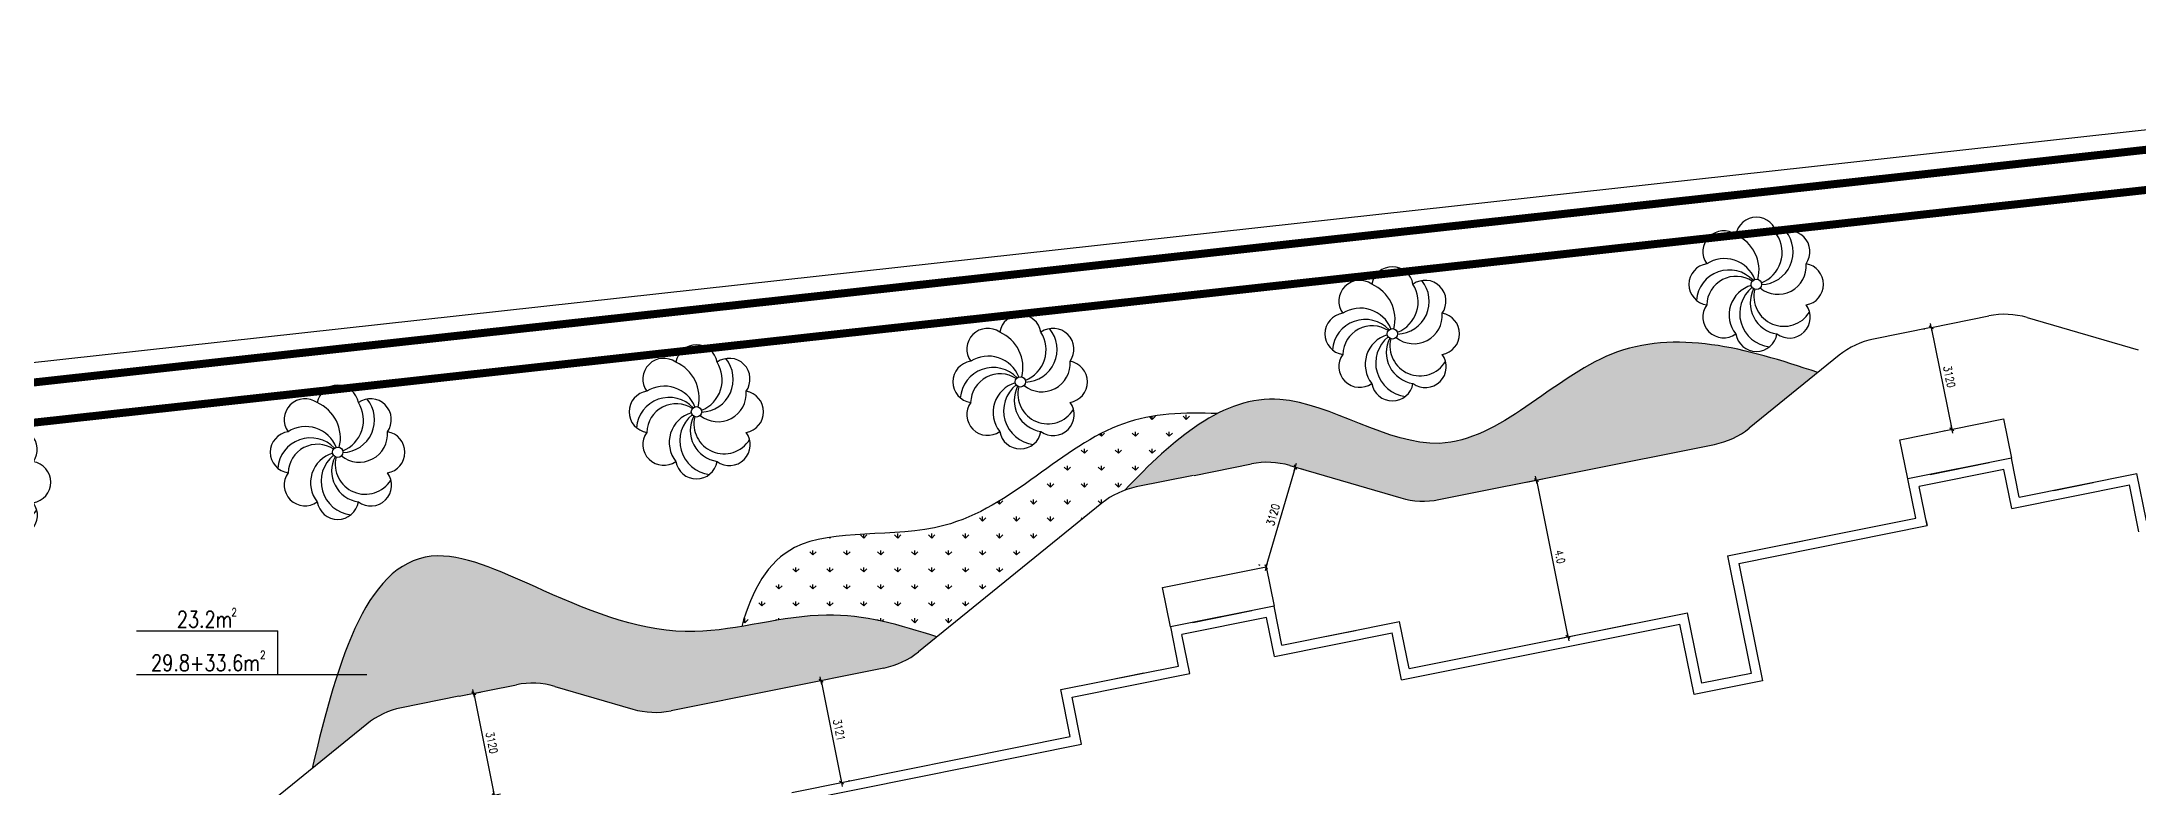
# Model space of a CAD drawing. Extents: x 1035948 to 1665131, y -158296 to 142149.
# Drawn here: x 1431022 to 1493900, y 83065 to 105440 of the extents above; entities that cross this region are included whole.
import ezdxf

# ---------------------------------------------------------------- set-up
doc = ezdxf.new("R2010")
doc.units = 0
doc.header["$LTSCALE"] = 200
doc.header["$MEASUREMENT"] = 0
doc.layers.get('0').update_dxf_attribs({"linetype": 'CONTINUOUS'})
doc.layers.get('DEFPOINTS').update_dxf_attribs({"linetype": 'CONTINUOUS'})
for name, color, linetype in [('DL', 21, 'CONTINUOUS'), ('GHJZ', 7, 'CONTINUOUS'), ('LMLK', 123, 'CONTINUOUS'), ('PUB_TEXT', 7, 'CONTINUOUS'), ('WLL1', 7, 'CONTINUOUS'), ('杨柳', 7, 'CONTINUOUS'), ('矮杆美人蕉', 7, 'CONTINUOUS'), ('蜀桧柏', 7, 'CONTINUOUS')]:
    doc.layers.add(name, color=color, linetype=linetype)
doc.styles.add('_HZTXT', font='txt.shx', dxfattribs={"width": 0.8, "bigfont": 'hztxt.shx'})
doc.styles.add('DIM_FONT', font='SIMPLEX.shx', dxfattribs={"width": 0.8})
doc.dimstyles.new('DIMN80', dxfattribs={"dimscale": 0.8, "dimtxt": 300, "dimasz": 1, "dimexe": 250, "dimexo": 300, "dimgap": 150, "dimtad": 1, "dimdec": 0, "dimzin": 0, "dimdsep": 46, "dimtxsty": 'DIM_FONT', "dimblk": '_DIMX', "dimcen": 0.09, "dimclrt": 7, "dimadec": 0, "dimazin": 0, "dimtfac": 1, "dimtdec": 0, "dimtix": 1, "dimtmove": 2, "dimatfit": 3, "dimldrblk": '_DIMX', "dimfxl": 0, "dimtolj": 1, "dimtzin": 0, "dimarcsym": 0})
pattern_1 = [(0, (596285.81, -45900.56), (144, 144), [72, -216]), (90, (596321.81, -45936.56), (-144, 144), [72, -216])]

# ---------------------------------------------------------------- blocks, each defined once
blk = doc.blocks.new('ZW17')
at = {"layer": '杨柳', "color": 3}
blk.add_circle((26, 180, 4500), 170, dxfattribs=at)
for centre, radius, start, end in [((26, 1692, 4500), 681, 9.39888, 170.60112), ((-1042, 1249, 4500), 681, 54.39888, 215.60112), ((-1157, 641, 4500), 1269, 346.39962, 66.26753), ((-200, 1225, 4500), 1068, 291.34287, 32.76914), ((161, 1239, 4500), 1067, 271.8748, 39.71939), ((1095, 1249, 4500), 681, 324.39888, 125.60112), ((-1498, 180, 4500), 679, 98.32639, 261.67361), ((-1019, -49, 4500), 1070, 21.45744, 122.64031), ((730, 777, 4500), 922, 230.84379, 4.71769), ((1537, 180, 4500), 681, 279.39888, 80.60112), ((-863, -425, 4500), 1075, 43.3144, 175.47588), ((-634, -520, 4500), 963, 56.80975, 178.30623), ((141, -818, 4500), 1005, 106.25782, 218.43461), ((581, -771, 4500), 1101, 129.10675, 263.13321), ((849, -429, 4500), 1024, 153.00202, 261.50288), ((925, -211, 4500), 981, 166.42366, 328.38321), ((-1042, -888, 4500), 681, 144.39888, 305.60112), ((1104, -897, 4500), 679, 233.32639, 36.67361), ((26, -1331, 4500), 681, 189.39888, 350.60112)]:
    blk.add_arc(centre, radius, start, end, dxfattribs=at)
blk = doc.blocks.new('_DIMX')
blk.add_line((-150, 0), (150, 0))
at = {"const_width": 50}
blk.add_lwpolyline([(-70, -70), (70, 70)], dxfattribs=at)
blk = doc.blocks.new('*D575')
at = {"layer": 'DEFPOINTS', "color": 0}
for p in [(1475320, 92177), (1476265, 87472), (1476797, 87579)]:
    blk.add_point(p, dxfattribs=at)
at = {"layer": 'WLL1', "color": 0, "lineweight": -2}
for p, q in [((1475555, 92224), (1476048, 92323)), ((1475852, 92283), (1476797, 87580)), ((1476501, 87519), (1476993, 87618))]:
    blk.add_line(p, q, dxfattribs=at)
at = {"layer": 'WLL1', "color": 0, "lineweight": -2, "xscale": 0.8, "yscale": 0.8, "zscale": 0.8}
for p, rotation in [((1475852, 92284), 101.3581021533788), ((1476797, 87579), 281.3581021533788)]:
    blk.add_blockref('_DIMX', p, dxfattribs=dict(at, rotation=rotation))
at = {"layer": 'WLL1', "color": 7, "insert": (1476560, 89979), "char_height": 240, "attachment_point": 5, "rotation": 281.3581, "style": 'DIM_FONT'}
blk.add_mtext('\\A1;4.0', dxfattribs=at)
blk = doc.blocks.new('*D576')
at = {"layer": 'DEFPOINTS', "color": 0}
for p in [(1468622, 92672), (1468622, 92672), (1467745, 89677)]:
    blk.add_point(p, dxfattribs=at)
at = {"layer": 'WLL1', "color": 0, "lineweight": -2}
for p, q in [((1467746, 89678), (1468621, 92671)), ((1468852, 92604), (1468814, 92615)), ((1467515, 89745), (1467554, 89733))]:
    blk.add_line(p, q, dxfattribs=at)
at = {"layer": 'WLL1', "color": 0, "lineweight": -2, "xscale": 0.8, "yscale": 0.8, "zscale": 0.8}
for p, rotation in [((1468622, 92672), 73.69111400556899), ((1467745, 89677), 253.691114005569)]:
    blk.add_blockref('_DIMX', p, dxfattribs=dict(at, rotation=rotation))
at = {"layer": 'WLL1', "color": 7, "insert": (1467953, 91242), "char_height": 240, "attachment_point": 5, "rotation": 73.69111, "style": 'DIM_FONT'}
blk.add_mtext('\\A1;3120', dxfattribs=at)
blk = doc.blocks.new('*D585')
at = {"layer": 'DEFPOINTS', "color": 0}
for p in [(1454392, 86261), (1455007, 83202), (1455007, 83202)]:
    blk.add_point(p, dxfattribs=at)
at = {"layer": 'WLL1', "color": 0, "lineweight": -2}
for p, q in [((1454392, 86260), (1455006, 83202)), ((1454627, 86308), (1454588, 86300)), ((1455242, 83249), (1455203, 83241))]:
    blk.add_line(p, q, dxfattribs=at)
at = {"layer": 'WLL1', "color": 0, "lineweight": -2, "xscale": 0.8, "yscale": 0.8, "zscale": 0.8}
for p, rotation in [((1454392, 86261), 101.3581021533808), ((1455007, 83202), 281.3581021533808)]:
    blk.add_blockref('_DIMX', p, dxfattribs=dict(at, rotation=rotation))
at = {"layer": 'WLL1', "color": 7, "insert": (1454935, 84779), "char_height": 240, "attachment_point": 5, "rotation": 281.3581, "style": 'DIM_FONT'}
blk.add_mtext('\\A1;3121', dxfattribs=at)
blk = doc.blocks.new('*D586')
at = {"layer": 'DEFPOINTS', "color": 0}
for p in [(1443539, 85794), (1444147, 82734), (1444585, 82821)]:
    blk.add_point(p, dxfattribs=at)
at = {"layer": 'WLL1', "color": 0, "lineweight": -2}
for p, q in [((1443774, 85841), (1444173, 85920)), ((1443977, 85880), (1444585, 82821)), ((1444382, 82780), (1444781, 82860))]:
    blk.add_line(p, q, dxfattribs=at)
at = {"layer": 'WLL1', "color": 0, "lineweight": -2, "xscale": 0.8, "yscale": 0.8, "zscale": 0.8}
for p, rotation in [((1443976, 85881), 101.2417944274761), ((1444585, 82821), 281.2417944274761)]:
    blk.add_blockref('_DIMX', p, dxfattribs=dict(at, rotation=rotation))
at = {"layer": 'WLL1', "color": 7, "insert": (1444516, 84398), "char_height": 240, "attachment_point": 5, "rotation": 281.24179, "style": 'DIM_FONT'}
blk.add_mtext('\\A1;3120', dxfattribs=at)
blk = doc.blocks.new('*D597')
at = {"layer": 'DEFPOINTS', "color": 0}
for p in [(1487702, 96868), (1488311, 93808), (1488317, 93809)]:
    blk.add_point(p, dxfattribs=at)
at = {"layer": 'WLL1', "color": 0, "lineweight": -2}
for p, q in [((1487696, 96866), (1488311, 93809)), ((1487467, 96821), (1487500, 96828)), ((1488082, 93762), (1488115, 93769))]:
    blk.add_line(p, q, dxfattribs=at)
at = {"layer": 'WLL1', "color": 0, "lineweight": -2, "xscale": 0.8, "yscale": 0.8, "zscale": 0.8}
for p, rotation in [((1487696, 96867), 101.3581021533783), ((1488311, 93808), 281.3581021533782)]:
    blk.add_blockref('_DIMX', p, dxfattribs=dict(at, rotation=rotation))
at = {"layer": 'WLL1', "color": 7, "insert": (1488239, 95385), "char_height": 240, "attachment_point": 5, "rotation": 281.3581, "style": 'DIM_FONT'}
blk.add_mtext('\\A1;3120', dxfattribs=at)

msp = doc.modelspace()

# ---------------------------------------------------------------- hatches: boundary and pattern name
at = {"layer": '矮杆美人蕉', "ltscale": 20}
h = msp.add_hatch(dxfattribs=at)
h.set_pattern_fill('GRASS', color=3, scale=720, style=0)
h.set_pattern_definition([(90, (596285.8, -45900.56), (-509.11688, 509.11688), [135, -883.23377]), (45, (596285.8, -45900.6), (-509.1169, 509.1169), [135, -585]), (135, (596285.8, -45900.6), (-509.1169, -509.1169), [135, -585])])
edge = h.paths.add_edge_path()
edge.add_spline(control_points=[(1466279.99405, 94278.55853), (1465293.19402, 94326.13116), (1462281.36747, 94182.8286), (1459073.56023, 90096.2398), (1453454.03298, 91063.82035), (1452316.92169, 88976.19313), (1452012.63723, 87889.22265)], knot_values=[1337.34824392, 1337.34824392, 1337.34824392, 1337.34824392, 3735.8801159038, 8898.6292958323, 12672.6422918578, 15346.2281408501, 15346.2281408501, 15346.2281408501, 15346.2281408501], degree=3, periodic=0)
edge.add_spline(control_points=[(1452012.63723, 87889.22265), (1452858.86008, 88031.12961), (1454846.93025, 88472.49597), (1456772.67771, 87936.22901), (1457866.4827, 87575.22021)], knot_values=[596.6316210859, 596.6316210859, 596.6316210859, 596.6316210859, 2725.6232512395, 5545.7581623701, 5545.7581623701, 5545.7581623701, 5545.7581623701], degree=3, periodic=0)
edge.add_line((1457866.4827, 87575.22021), (1462811.68144, 91587.1611))
edge.add_arc((1464323.7337, 89723.37518), 2400, 110.0121747609, 129.0517291414, ccw=False)
edge.add_spline(control_points=[(1463502.40616, 91978.463), (1464401.67248, 92923.57243), (1465313.42054, 93784.95304), (1466279.99405, 94278.55853)], knot_values=[16557.1068681286, 16557.1068681286, 16557.1068681286, 16557.1068681286, 19390.3425454602, 19390.3425454602, 19390.3425454602, 19390.3425454602], degree=3, periodic=0)
at = {"layer": '蜀桧柏', "ltscale": 20}
h = msp.add_hatch(dxfattribs=at)
h.set_pattern_fill('CROSS', color=60, scale=576, style=0)
h.set_pattern_definition(pattern_1)
edge = h.paths.add_edge_path()
edge.add_spline(control_points=[(1484290.43606, 95511.39086), (1482138.92465, 96241.78675), (1478033.67492, 97379.31747), (1473399.76395, 91842.17585), (1467795.37438, 96006.03479), (1464961.24231, 93511.66819), (1463502.40616, 91978.463)], knot_values=[600.6953445211, 600.6953445211, 600.6953445211, 600.6953445211, 5815.554409222, 10657.7328807055, 14794.1217007496, 19390.3425454602, 19390.3425454602, 19390.3425454602, 19390.3425454602], degree=3, periodic=0)
edge.add_arc((1464323.7337, 89723.37518), 2400, 101.3847409936, 110.0121747609, ccw=False)
edge.add_line((1463849.98266, 92076.15225), (1465570.4135, 92422.57517))
edge.add_line((1465570.4135, 92422.57517), (1465584.25389, 92425.3587))
edge.add_line((1465584.25389, 92425.3587), (1467304.84561, 92770.98169))
edge.add_arc((1467777.50271, 90417.98461), 2400, 73.6911140056, 101.3581021534, ccw=False)
edge.add_line((1468451.46006, 92721.41282), (1471781.7151, 91747.01742))
edge.add_arc((1472455.67244, 94050.44562), 2400, 253.6911140056, 281.3134775526)
edge.add_line((1472926.49678, 91697.08112), (1481196.92465, 93355.04876))
edge.add_arc((1480723.17361, 95707.82583), 2400, 281.3847409918, 309.0517291414)
edge.add_line((1482235.22587, 93844.03991), (1484290.43606, 95511.39086))
h = msp.add_hatch(dxfattribs=at)
h.set_pattern_fill('CROSS', color=60, scale=576, style=0)
h.set_pattern_definition(pattern_1)
edge = h.paths.add_edge_path()
edge.add_spline(control_points=[(1457866.4827, 87575.22021), (1456772.67771, 87936.22901), (1454383.5214, 88601.54241), (1450309.59399, 87225.39752), (1446582.53087, 88674.25495), (1441181.08186, 91299.83207), (1439905.24149, 86942.53752), (1439129.79045, 83628.20429)], knot_values=[596.6316210859, 596.6316210859, 596.6316210859, 596.6316210859, 3416.7665322165, 6736.7082043209, 10662.384918736, 13435.9079778314, 19798.2009333195, 19798.2009333195, 19798.2009333195, 19798.2009333195], degree=3, periodic=0)
edge.add_line((1439129.79045, 83628.20429), (1440765.95071, 84955.58841))
edge.add_arc((1442278.00297, 83091.80249), 2400, 101.3847409936, 129.0517291414, ccw=False)
edge.add_line((1441804.25193, 85444.57956), (1443524.68277, 85791.00248))
edge.add_line((1443524.68277, 85791.00248), (1443538.52316, 85793.78601))
edge.add_line((1443538.52316, 85793.78601), (1445259.11488, 86139.409))
edge.add_arc((1445731.77198, 83786.41192), 2400, 73.6911140056, 101.3581021534, ccw=False)
edge.add_line((1446405.72933, 86089.84012), (1448746.92307, 85404.833))
edge.add_arc((1449420.88041, 87708.26121), 2400, 253.6911140056, 281.3847409936)
edge.add_line((1449894.63146, 85355.48413), (1456279.55782, 86641.14165))
edge.add_arc((1455805.80677, 88993.91872), 2400, 281.3847409936, 309.0517291414)
edge.add_line((1457317.85904, 87130.1328), (1457866.4827, 87575.22021))

# ---------------------------------------------------------------- linework, layer by layer
for p, q in [((1433855.08856, 87752.64418, 27056.10778), (1438097.52905, 87752.64418, 27056.10778)), ((1438097.52905, 86444.00421, 27056.10778), (1438097.52905, 87752.64418, 27056.10778)), ((1433855.08856, 86444.00421, 27056.10778), (1438097.52905, 86444.00421, 27056.10778)), ((1438097.52905, 86444.00421, 27056.10778), (1440763.18226, 86444.00421, 27056.10778))]:
    msp.add_line(p, q)
for points, knots in [([(1484290.43606, 95511.39086, -27056.10778), (1482138.92465, 96241.78675, -27056.10778), (1478033.67492, 97379.31747, -27056.10778), (1473399.76395, 91842.17585, -27056.10778), (1467795.37438, 96006.03479, -27056.10778), (1464961.24231, 93511.66819, -27056.10778), (1463502.40616, 91978.463, -27056.10778)], [600.6953445211, 600.6953445211, 600.6953445211, 600.6953445211, 5815.554409222, 10657.7328807055, 14794.1217007496, 19390.3425454602, 19390.3425454602, 19390.3425454602, 19390.3425454602]), ([(1466279.99405, 94278.55853, -27056.10778), (1465293.19402, 94326.13116, -27056.10778), (1462281.36747, 94182.8286, -27056.10778), (1459073.56023, 90096.2398, -27056.10778), (1453454.03298, 91063.82035, -27056.10778), (1452316.92169, 88976.19313, -27056.10778), (1452012.63723, 87889.22265, -27056.10778)], [1337.34824392, 1337.34824392, 1337.34824392, 1337.34824392, 3735.8801159038, 8898.6292958323, 12672.6422918578, 15346.2281408501, 15346.2281408501, 15346.2281408501, 15346.2281408501]), ([(1457866.4827, 87575.22021, -27056.10778), (1456772.67771, 87936.22901, -27056.10778), (1454383.5214, 88601.54241, -27056.10778), (1450309.59399, 87225.39752, -27056.10778), (1446582.53087, 88674.25495, -27056.10778), (1441181.08186, 91299.83207, -27056.10778), (1439905.24149, 86942.53752, -27056.10778), (1439129.79045, 83628.20429, -27056.10778)], [596.6316210859, 596.6316210859, 596.6316210859, 596.6316210859, 3416.7665322165, 6736.7082043209, 10662.384918736, 13435.9079778314, 19798.2009333195, 19798.2009333195, 19798.2009333195, 19798.2009333195])]:
    msp.add_open_spline(points, degree=3, knots=knots)
at = {"layer": 'DL'}
for p, q in [((1487688.58606, 96865.55193), (1485968.15522, 96519.12901)), ((1487702.42645, 96868.33546), (1489423.01817, 97213.95845)), ((1490569.63262, 97164.38957), (1493899.88766, 96189.99417)), ((1484929.854, 96030.13786), (1482235.22587, 93844.03991)), ((1472928.32955, 91697.44854), (1481196.92465, 93355.04876)), ((1465584.25389, 92425.3587), (1467304.84561, 92770.98169)), ((1468451.46006, 92721.41282), (1471781.7151, 91747.01742)), ((1465570.4135, 92422.57517), (1463849.98266, 92076.15225)), ((1462811.68144, 91587.1611), (1457317.85904, 87130.1328)), ((1456279.55782, 86641.14165), (1449894.63146, 85355.48413)), ((1443524.68277, 85791.00248), (1441804.25193, 85444.57956)), ((1443538.52316, 85793.78601), (1445259.11488, 86139.409)), ((1446405.72933, 86089.84012), (1448746.92307, 85404.833)), ((1440765.95071, 84955.58841), (1435269.5632, 80496.47909))]:
    msp.add_line(p, q, dxfattribs=at)
for centre, start, end in [((1489895.67528, 94860.96137), 73.6911140099, 101.358102156), ((1486441.90627, 94166.35194), 101.3847409948, 129.0517291384), ((1480723.17361, 95707.82583), 281.3847409948, 309.0517291384), ((1480723.17361, 95707.82583), 281.3847409948, 309.0517291384), ((1467777.50271, 90417.98461), 73.6911140099, 101.358102156), ((1464323.7337, 89723.37518), 101.3847409948, 129.0517291384), ((1472455.67244, 94050.44562), 253.6911140099, 281.358102156), ((1472455.67244, 94050.44562), 253.6911140099, 281.358102156), ((1455805.80677, 88993.91872), 281.3847409948, 309.0517291384), ((1445731.77198, 83786.41192), 73.6911140099, 101.358102156), ((1442278.00297, 83091.80249), 101.3847409948, 129.0517291384), ((1449420.88041, 87708.26121), 253.6911140099, 281.3847409948)]:
    msp.add_arc(centre, 2400, start, end, dxfattribs=at)
at = {"layer": 'GHJZ'}
for points in [[(1479379.67134, 101176.74825), (1518050.90889, 105440.18603)], [(1386711.24373, 92323.71825), (1416119.02623, 94202.37035), (1479379.67134, 101176.74825)]]:
    msp.add_lwpolyline(points, dxfattribs=at)
at = {"layer": 'GHJZ', "const_width": 240}
for points in [[(1479702.89801, 100608.74804), (1518050.90889, 104836.55064)], [(1480349.35136, 99472.74763), (1518050.90889, 103629.27985)], [(1386750.48882, 91725.00228), (1416171.05491, 93604.47103), (1479702.89801, 100608.74804)], [(1386828.979, 90527.57034), (1416275.11228, 92408.6724), (1480349.35136, 99472.74763)]]:
    msp.add_lwpolyline(points, dxfattribs=at)
at = {"layer": 'LMLK'}
for p, q in [((1490099.97789, 92943.64708), (1486994.02174, 92319.73971)), ((1489874.33709, 92604.56858), (1487333.10024, 92094.09891)), ((1487664.62591, 92454.44698), (1489429.37372, 92808.93981)), ((1490110.66564, 91428.07004), (1489874.33709, 92604.56858)), ((1490336.30644, 91767.14854), (1490099.97789, 92943.64708)), ((1490336.30644, 91767.14854), (1493865.80206, 92476.13419)), ((1494149.39632, 91064.33595), (1493865.80206, 92476.13419)), ((1487230.35029, 91143.24117), (1486994.02174, 92319.73971)), ((1487569.42879, 90917.60037), (1487333.10024, 92094.09891)), ((1490110.66564, 91428.07004), (1493640.16126, 92137.05569)), ((1491371.62515, 91975.11767), (1492548.12369, 92211.44622)), ((1493923.75552, 90725.25744), (1493640.16126, 92137.05569)), ((1481583.1573, 90008.86412), (1487230.35029, 91143.24117)), ((1481922.2358, 89783.22333), (1487569.42879, 90917.60037)), ((1487541.06937, 91058.78019), (1487569.42879, 90917.60037)), ((1481583.1573, 90008.86412), (1482292.14295, 86479.3685)), ((1482783.18581, 90249.91925), (1483842.03449, 90462.61494)), ((1464639.52063, 89053.26149), (1467745.47677, 89677.16887)), ((1467745.47677, 89677.16887), (1467981.80532, 88500.67033)), ((1481639.99431, 89725.91622), (1481640.4644, 89726.62264)), ((1481922.2358, 89783.22333), (1482631.22145, 86253.7277)), ((1481922.35396, 89782.63508), (1481922.82405, 89783.34149)), ((1481922.82405, 89783.34149), (1481922.35396, 89782.63508)), ((1464875.84918, 87876.76295), (1464639.52063, 89053.26149)), ((1467981.80532, 88500.67033), (1464873.09118, 87876.20894)), ((1467756.16453, 88161.59182), (1465214.92768, 87651.12215)), ((1465546.45334, 88011.47023), (1467311.20116, 88365.96305)), ((1467992.49308, 86985.09328), (1467756.16453, 88161.59182)), ((1468218.13387, 87324.17179), (1467981.80532, 88500.67033)), ((1468218.13387, 87324.17179), (1471747.6295, 88033.15744)), ((1472031.22376, 86621.35919), (1471747.6295, 88033.15744)), ((1472031.22376, 86621.35919), (1480384.3634, 88299.2919)), ((1480809.75479, 86181.59453), (1480384.3634, 88299.2919)), ((1464873.09118, 87876.20894), (1465109.41973, 86699.7104)), ((1465451.25623, 86474.62361), (1465214.92768, 87651.12215)), ((1467992.49308, 86985.09328), (1471521.9887, 87694.07894)), ((1469253.45259, 87532.14091), (1470429.95113, 87768.46946)), ((1471805.58296, 86282.28069), (1471521.9887, 87694.07894)), ((1471805.58296, 86282.28069), (1480158.7226, 87960.2134)), ((1477537.23693, 87727.37681), (1478713.73547, 87963.70536)), ((1480584.11399, 85842.51603), (1480158.7226, 87960.2134)), ((1461582.68211, 85991.27876), (1465112.17773, 86700.26441)), ((1461921.76061, 85765.63796), (1465451.25623, 86474.62361)), ((1462900.36047, 86255.96674), (1464076.85901, 86492.29529)), ((1482631.22145, 86253.7277), (1480584.11399, 85842.51603)), ((1482292.14295, 86479.3685), (1480809.75479, 86181.59453)), ((1461866.27637, 84579.48051), (1461582.68211, 85991.27876)), ((1462205.35487, 84353.83971), (1461921.76061, 85765.63796)), ((1453513.13673, 82901.5478), (1461866.27637, 84579.48051)), ((1453852.21523, 82675.907), (1462205.35487, 84353.83971))]:
    msp.add_line(p, q, dxfattribs=at)
msp.add_lwpolyline([(1486994.02174, 92319.73971), (1486757.69319, 93496.23825), (1489863.64934, 94120.14562), (1490099.97789, 92943.64708)], dxfattribs=at)
at = {"layer": 'PUB_TEXT'}
msp.add_line((1433855.08856, 86444.00421, 27056.10778), (1438119.61552, 86444.00421, 27056.10778), dxfattribs=at)

# ---------------------------------------------------------------- block references
at = {"layer": '杨柳', "ltscale": 20, "xscale": 0.9185399999842048, "yscale": 0.9185399999987567, "zscale": 0.9185399999999999}
for p in [(1482426.82824, 97994.67225, -31189.53778), (1471508.59788, 96508.51871, -4133.43), (1460347.69785, 95066.72585, -31189.53778), (1450632.11792, 94167.56941, -4133.43), (1439872.59906, 92952.29932, -31189.53778), (1429250.1151, 92053.14288, -4133.43)]:
    msp.add_blockref('ZW17', p, dxfattribs=at)

# ---------------------------------------------------------------- texts
at = {"layer": 'PUB_TEXT', "style": '_HZTXT', "width": 0.8}
for s, height, p in [('23.2m ', 486, (1435067.13008, 87860.57473, 27056.10778)), ('2', 243, (1436704.87801, 88192.50237, 27056.10778)), ('29.8+33.6m ', 486, (1434296.83845, 86551.93477, 27056.10778)), ('2', 243, (1437566.21432, 86915.93363, 27056.10778))]:
    msp.add_text(s, height=height, dxfattribs=at).set_placement(p)

# ---------------------------------------------------------------- dimensions: what is measured, and where the dimension line sits
at = {"layer": 'WLL1'}
for p1, p2, distance, picture, middle in [((1487702.42645, 96868.33546), (1488316.88069, 93809.43925), -6.33346, '*D597', (1488238.74385, 95384.90575)), ((1467745.47677, 89677.16887), (1468621.62132, 92671.62553), 0, '*D576', (1467953.20623, 91241.79293)), ((1454392.00029, 86261.06639), (1455006.58059, 83201.54258), 0, '*D585', (1454934.59015, 84778.5702)), ((1443538.52316, 85793.78601), (1444146.76796, 82733.64249), 446.54081, '*D586', (1444516.01386, 84397.55528))]:
    dim = msp.add_aligned_dim(p1=p1, p2=p2, distance=distance, dimstyle='DIMN80', dxfattribs=at)
    dim.commit()
    dim.dimension.update_dxf_attribs({"geometry": picture, "text_midpoint": middle})
dim = msp.add_aligned_dim(p1=(1475320.11334, 92176.92798), p2=(1476265.24046, 87471.86516), distance=542.59246, text='4.0', dimstyle='DIMN80', dxfattribs=at)
dim.commit()
dim.dimension.update_dxf_attribs({"geometry": '*D575', "text_midpoint": (1476559.94264, 89978.52069)})

doc.saveas('drawing.dxf')
